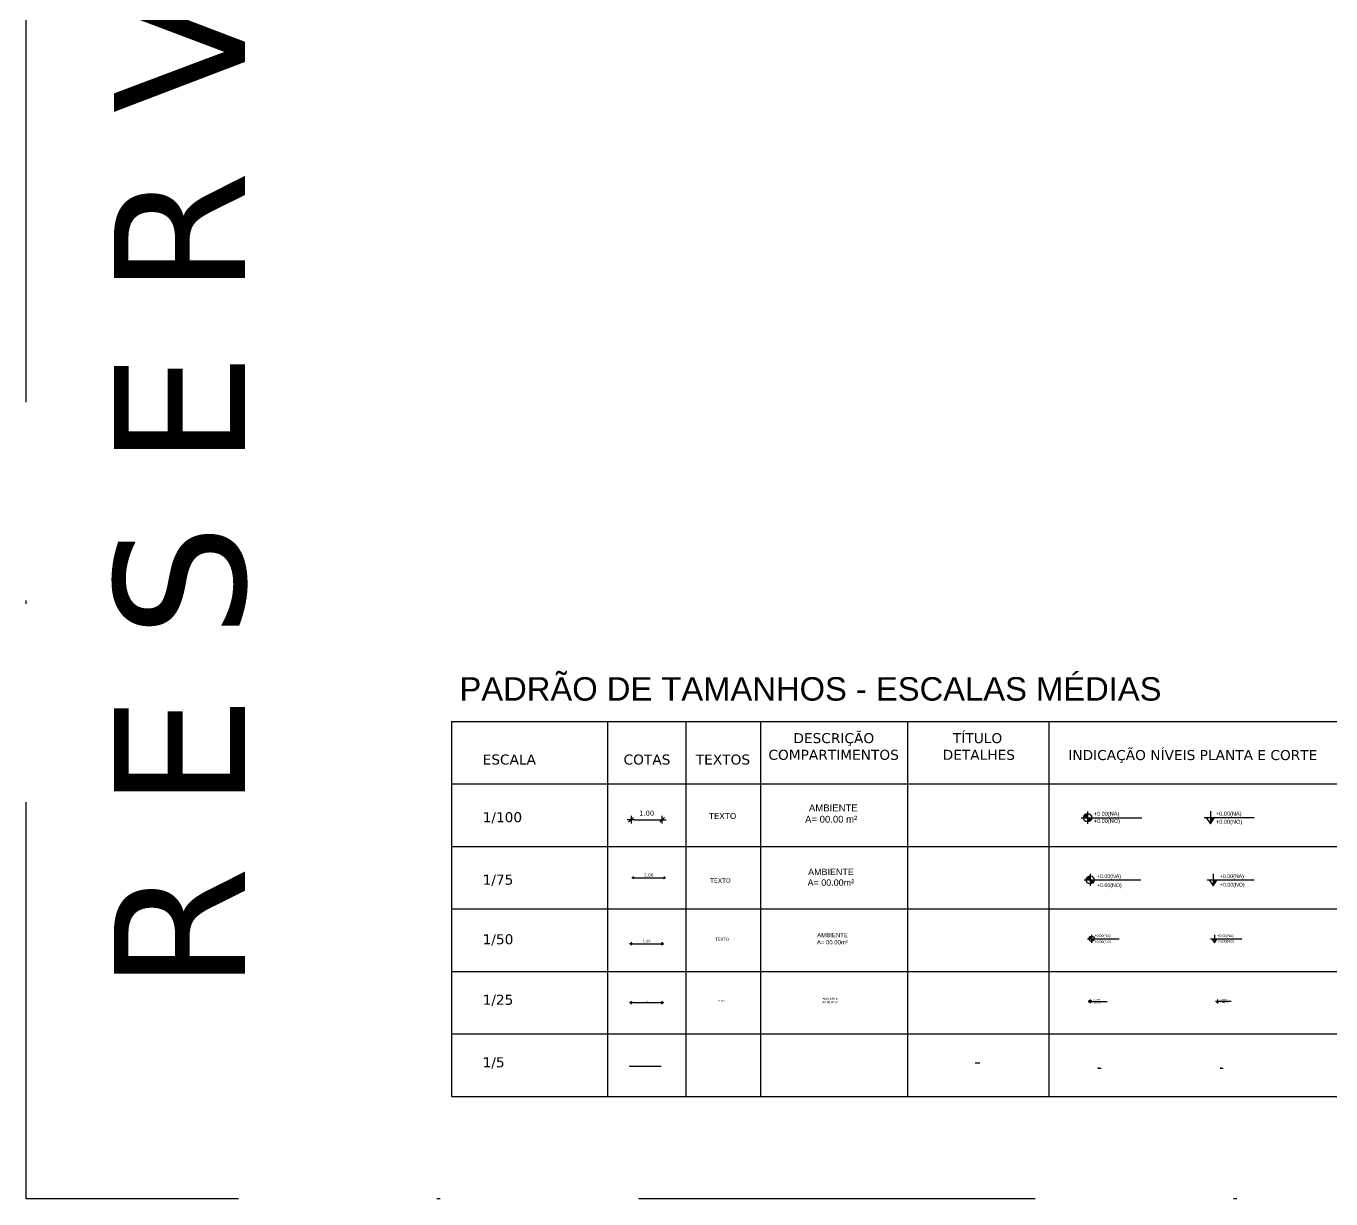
# Model space of a CAD drawing. Header units: inches. Extents: x -31248 to -31013, y 4727 to 4866.
# Drawn here: x -31248.32 to -31206.56, y 4727.48 to 4765.01 of the extents above; entities that cross this region are included whole.
import ezdxf

# ---------------------------------------------------------------- set-up
doc = ezdxf.new("R2010")
doc.units = ezdxf.units.IN
doc.header["$MEASUREMENT"] = 0
doc.linetypes.add('DASHDOT', pattern=[25.4, 12.7, -6.35, 0, -6.35])
for name, color, linetype in [('A-TEXTO', 3, 'Continuous'), ('ARQ-CTA-1_025', 1, 'Continuous'), ('ARQ-CTA-1_050', 1, 'Continuous'), ('ARQ-CTA-1_100', 1, 'Continuous'), ('ARQ-HTC', 9, 'Continuous'), ('ARQ-SMB-1_025', 130, 'Continuous'), ('ARQ-SMB-1_050', 130, 'Continuous'), ('ARQ-SMB-1_075', 1, 'Continuous'), ('ARQ-SMB-1_100', 2, 'Continuous'), ('ARQ-TXT', 11, 'Continuous'), ('ARQ-TXT-1_025', 6, 'Continuous'), ('ARQ-TXT-1_050', 6, 'Continuous'), ('ARQ-TXT-1_075', 2, 'Continuous')]:
    doc.layers.add(name, color=color, linetype=linetype)
doc.styles.add('ESC-50-A20', font='arial.ttf', dxfattribs={"height": 0.1})
doc.styles.add('FNDE Text Cota 0075', font='verdana.ttf', dxfattribs={"height": 0.1})
doc.styles.add('FNDE Texto Cota 0005', font='verdana.ttf', dxfattribs={"height": 0.008})
doc.styles.add('FNDE Texto Cota 0025', font='verdana.ttf', dxfattribs={"height": 0.04})
doc.styles.add('FNDE Texto Cota 0050', font='verdana.ttf', dxfattribs={"height": 0.08})
doc.styles.add('FNDE Texto Cota 0100', font='verdana.ttf', dxfattribs={"height": 0.16})
doc.styles.get("Standard").update_dxf_attribs({"font": 'verdana.ttf'})
doc.dimstyles.new('FNDE 1-0005', dxfattribs={"dimscale": 2.5, "dimtxt": 0.008, "dimasz": 0.0025, "dimexe": 0.15, "dimexo": 0.15, "dimgap": 0.0025, "dimtad": 1, "dimzin": 4, "dimdsep": 46, "dimtxsty": 'FNDE Texto Cota 0005', "dimblk": 'tic', "dimcen": 0.15, "dimdle": 0.15, "dimse1": 1, "dimse2": 1, "dimclrd": 251, "dimclre": 251, "dimclrt": 256, "dimaunit": 1, "dimadec": 3, "dimazin": 0, "dimtfac": 1, "dimtix": 1, "dimtmove": 2, "dimatfit": 3, "dimldrblk": 'tic', "dimfxl": 0.15, "dimtvp": 1, "dimtolj": 1, "dimtzin": 0, "dimarcsym": 0})
doc.dimstyles.new('FNDE 1-0025', dxfattribs={"dimscale": 5, "dimtxt": 0.04, "dimasz": 0.01, "dimexe": 0.15, "dimexo": 0.15, "dimgap": 0.005, "dimtad": 1, "dimzin": 1, "dimdsep": 46, "dimtxsty": 'FNDE Texto Cota 0025', "dimblk": 'tic', "dimcen": 0.015, "dimdle": 0.15, "dimse1": 1, "dimse2": 1, "dimclrd": 251, "dimclre": 251, "dimclrt": 256, "dimaunit": 1, "dimadec": 3, "dimazin": 0, "dimtfac": 1, "dimtix": 1, "dimtmove": 2, "dimatfit": 3, "dimfxl": 0.15, "dimtvp": 1, "dimtolj": 1, "dimtzin": 0, "dimarcsym": 0})
doc.dimstyles.new('FNDE 1-0050', dxfattribs={"dimscale": 5, "dimtxt": 0.08, "dimasz": 0.01, "dimexe": 0.15, "dimexo": 0.15, "dimgap": 0.01, "dimtad": 1, "dimzin": 1, "dimdsep": 46, "dimtxsty": 'FNDE Texto Cota 0050', "dimblk": 'tic', "dimcen": 0.015, "dimdle": 0.15, "dimse1": 1, "dimse2": 1, "dimclrd": 251, "dimclre": 251, "dimclrt": 256, "dimaunit": 1, "dimadec": 3, "dimazin": 0, "dimtfac": 1, "dimtix": 1, "dimtmove": 2, "dimatfit": 3, "dimfxl": 0.15, "dimtvp": 1, "dimtolj": 1, "dimtzin": 0, "dimarcsym": 0})
doc.dimstyles.new('FNDE 1-0100', dxfattribs={"dimscale": 2.5, "dimtxt": 0.16, "dimasz": 0.05, "dimexe": 0.15, "dimexo": 0.15, "dimgap": 0.05, "dimtad": 1, "dimzin": 4, "dimdsep": 46, "dimtxsty": 'FNDE Texto Cota 0100', "dimblk": 'tic', "dimcen": 0.15, "dimdle": 0.15, "dimse1": 1, "dimse2": 1, "dimclrd": 251, "dimclre": 251, "dimclrt": 256, "dimaunit": 1, "dimadec": 3, "dimazin": 0, "dimtfac": 1, "dimtix": 1, "dimtmove": 2, "dimatfit": 3, "dimldrblk": 'tic', "dimfxl": 0.15, "dimtvp": 1, "dimtolj": 1, "dimtzin": 0, "dimarcsym": 0})
doc.dimstyles.new('FNDE 1-075', dxfattribs={"dimscale": 2.5, "dimtxt": 0.1, "dimasz": 0.015, "dimexe": 0.15, "dimexo": 0.15, "dimgap": 0.015, "dimtad": 1, "dimzin": 4, "dimdsep": 46, "dimtxsty": 'FNDE Text Cota 0075', "dimblk": 'tic', "dimcen": 0.025, "dimdle": 0.15, "dimse1": 1, "dimse2": 1, "dimclrd": 251, "dimclre": 251, "dimclrt": 256, "dimaunit": 1, "dimadec": 3, "dimazin": 0, "dimtfac": 1, "dimtix": 1, "dimtmove": 2, "dimatfit": 3, "dimldrblk": 'DOTSMALL', "dimfxl": 0.15, "dimtvp": 1, "dimtolj": 1, "dimtzin": 0, "dimarcsym": 0})

# ---------------------------------------------------------------- blocks, each defined once
blk = doc.blocks.new('FNDE-Nível Corte-1_050')
blk.add_hatch(color=251).paths.add_polyline_path([(140.657, -0.187), (140.741, -0.187), (140.657, -0.313)])
at = {"color": 251}
for p, q in [((140.531, -0.187), (141.531, -0.187)), ((140.657, -0.061), (140.657, -0.313))]:
    blk.add_line(p, q, dxfattribs=at)
blk.add_lwpolyline([(140.573, -0.187), (140.657, -0.313), (140.741, -0.187)], dxfattribs=at)
blk = doc.blocks.new('tic')
at = {"color": 251}
for p, q in [((-1, 0), (1, 0)), ((0, -1), (0, 1))]:
    blk.add_line(p, q, dxfattribs=at)
blk.add_line((-0.6, -0.6), (0.6, 0.6))
blk = doc.blocks.new('*D18')
at = {"layer": 'ARQ-CTA-1_025', "color": 251, "lineweight": -2}
blk.add_line((-31228.909, 4733.756), (-31228.009, 4733.756), dxfattribs=at)
at = {"layer": 'Defpoints', "color": 0}
for p in [(-31227.959, 4733.756), (-31228.959, 4732.756), (-31227.959, 4732.756)]:
    blk.add_point(p, dxfattribs=at)
at = {"layer": 'ARQ-CTA-1_025', "color": 251, "lineweight": -2, "xscale": 0.05, "yscale": 0.05, "zscale": 0.05, "rotation": 180}
blk.add_blockref('tic', (-31228.959, 4733.756), dxfattribs=at)
at = {"layer": 'ARQ-CTA-1_025', "color": 251, "lineweight": -2, "xscale": 0.05, "yscale": 0.05, "zscale": 0.05}
blk.add_blockref('tic', (-31227.959, 4733.756), dxfattribs=at)
at = {"layer": 'ARQ-CTA-1_025', "insert": (-31228.459, 4733.802), "char_height": 0.04, "attachment_point": 5, "style": 'FNDE Texto Cota 0025'}
blk.add_mtext('\\A1;1.00', dxfattribs=at)
blk = doc.blocks.new('*D19')
at = {"layer": 'ARQ-CTA-1_100', "color": 251, "lineweight": -2}
blk.add_line((-31228.834, 4739.612), (-31228.084, 4739.612), dxfattribs=at)
at = {"layer": 'Defpoints', "color": 0}
for p in [(-31227.959, 4739.612), (-31228.959, 4738.756), (-31227.959, 4738.756)]:
    blk.add_point(p, dxfattribs=at)
at = {"layer": 'ARQ-CTA-1_100', "color": 251, "lineweight": -2, "xscale": 0.125, "yscale": 0.125, "zscale": 0.125, "rotation": 180}
blk.add_blockref('tic', (-31228.959, 4739.612), dxfattribs=at)
at = {"layer": 'ARQ-CTA-1_100', "color": 251, "lineweight": -2, "xscale": 0.125, "yscale": 0.125, "zscale": 0.125}
blk.add_blockref('tic', (-31227.959, 4739.612), dxfattribs=at)
at = {"layer": 'ARQ-CTA-1_100', "insert": (-31228.459, 4739.82), "char_height": 0.16, "attachment_point": 5, "style": 'FNDE Texto Cota 0100'}
blk.add_mtext('\\A1;1.00', dxfattribs=at)
blk = doc.blocks.new('FNDE-Nível Planta-1_025')
at = {"linetype": 'Continuous', "ltscale": 0.5}
h = blk.add_hatch(color=251, dxfattribs=at)
h.paths.add_polyline_path([(135.657, 3.813), (135.657, 3.855, 0.414214), (135.615, 3.813)])
h.paths.add_polyline_path([(135.657, 3.813), (135.657, 3.771, 0.414214), (135.699, 3.813)])
at = {"color": 251}
for p, q in [((135.594, 3.813), (135.699, 3.813)), ((135.657, 3.876), (135.657, 3.75)), ((135.699, 3.813), (136.199, 3.813))]:
    blk.add_line(p, q, dxfattribs=at)
blk.add_circle((135.657, 3.813), 0.042, dxfattribs=at)
blk = doc.blocks.new('FNDE-Nível Planta-1_050')
at = {"linetype": 'Continuous', "ltscale": 0.5}
h = blk.add_hatch(color=251, dxfattribs=at)
h.paths.add_polyline_path([(135.657, 5.813), (135.657, 5.897, 0.414214), (135.573, 5.813)])
h.paths.add_polyline_path([(135.657, 5.813), (135.657, 5.729, 0.414214), (135.741, 5.813)])
at = {"color": 251}
for p, q in [((135.657, 5.939), (135.657, 5.687)), ((135.531, 5.813), (135.741, 5.813)), ((135.741, 5.813), (136.541, 5.813))]:
    blk.add_line(p, q, dxfattribs=at)
blk.add_circle((135.657, 5.813), 0.084, dxfattribs=at)
blk = doc.blocks.new('FNDE-Nível Corte-1_100')
blk.add_hatch(color=251).paths.add_polyline_path([(140.657, 1.813), (140.825, 1.813), (140.657, 1.561)])
at = {"color": 251}
for p, q in [((140.405, 1.813), (142.405, 1.813)), ((140.657, 2.065), (140.657, 1.561))]:
    blk.add_line(p, q, dxfattribs=at)
blk.add_lwpolyline([(140.489, 1.813), (140.657, 1.561), (140.825, 1.813)], dxfattribs=at)
blk = doc.blocks.new('FNDE-Nível Corte-1_025')
blk.add_hatch(color=251).paths.add_polyline_path([(140.657, -2.479), (140.699, -2.479), (140.657, -2.542)])
at = {"color": 251}
for p, q in [((140.594, -2.479), (141.094, -2.479)), ((140.657, -2.416), (140.657, -2.542))]:
    blk.add_line(p, q, dxfattribs=at)
blk.add_lwpolyline([(140.615, -2.479), (140.657, -2.542), (140.699, -2.479)], dxfattribs=at)
blk = doc.blocks.new('FNDE-Nível Planta-1_100')
at = {"linetype": 'Continuous', "ltscale": 0.5}
h = blk.add_hatch(color=251, dxfattribs=at)
h.paths.add_polyline_path([(135.657, 7.813), (135.657, 7.981, 0.414214), (135.489, 7.813)])
h.paths.add_polyline_path([(135.657, 7.813), (135.657, 7.645, 0.414214), (135.825, 7.813)])
at = {"color": 251}
for p, q in [((135.657, 8.065), (135.657, 7.561)), ((135.405, 7.813), (135.825, 7.813)), ((135.825, 7.813), (137.824, 7.813))]:
    blk.add_line(p, q, dxfattribs=at)
blk.add_circle((135.657, 7.813), 0.168, dxfattribs=at)
blk = doc.blocks.new('*D20')
at = {"layer": 'ARQ-CTA-1_050', "color": 251, "lineweight": -2}
blk.add_line((-31228.909, 4735.643), (-31228.009, 4735.643), dxfattribs=at)
at = {"layer": 'Defpoints', "color": 0}
for p in [(-31228.959, 4736.188), (-31227.959, 4736.188), (-31227.959, 4735.643)]:
    blk.add_point(p, dxfattribs=at)
at = {"layer": 'ARQ-CTA-1_050', "color": 251, "lineweight": -2, "xscale": 0.05, "yscale": 0.05, "zscale": 0.05, "rotation": 180}
blk.add_blockref('tic', (-31228.959, 4735.643), dxfattribs=at)
at = {"layer": 'ARQ-CTA-1_050', "color": 251, "lineweight": -2, "xscale": 0.05, "yscale": 0.05, "zscale": 0.05}
blk.add_blockref('tic', (-31227.959, 4735.643), dxfattribs=at)
at = {"layer": 'ARQ-CTA-1_050', "insert": (-31228.459, 4735.726), "char_height": 0.08, "attachment_point": 5, "style": 'FNDE Texto Cota 0050'}
blk.add_mtext('\\A1;1.00', dxfattribs=at)
blk = doc.blocks.new('*D21')
at = {"layer": 'ARQ-HTC', "color": 251, "linetype": 'Continuous', "lineweight": -2}
blk.add_line((-31228.855, 4737.754), (-31227.93, 4737.754), dxfattribs=at)
at = {"layer": 'Defpoints', "color": 0, "linetype": 'Continuous'}
for p in [(-31228.892, 4737.878), (-31227.892, 4737.878), (-31227.892, 4737.754)]:
    blk.add_point(p, dxfattribs=at)
at = {"layer": 'ARQ-HTC', "color": 251, "linetype": 'Continuous', "lineweight": -2, "xscale": 0.0375, "yscale": 0.0375, "zscale": 0.0375, "rotation": 180}
blk.add_blockref('tic', (-31228.892, 4737.754), dxfattribs=at)
at = {"layer": 'ARQ-HTC', "color": 251, "linetype": 'Continuous', "lineweight": -2, "xscale": 0.0375, "yscale": 0.0375, "zscale": 0.0375}
blk.add_blockref('tic', (-31227.892, 4737.754), dxfattribs=at)
at = {"layer": 'ARQ-HTC', "linetype": 'Continuous', "insert": (-31228.392, 4737.843), "char_height": 0.1, "attachment_point": 5, "style": 'FNDE Text Cota 0075'}
blk.add_mtext('\\A1;1.00', dxfattribs=at)
blk = doc.blocks.new('_DotSmall')
at = {"color": 0, "linetype": 'ByBlock', "const_width": 0.5}
blk.add_lwpolyline([(-0.0625, 0, 1), (0.0625, 0, 1)], format="xyb", close=True, dxfattribs=at)
blk = doc.blocks.new('*D22')
at = {"layer": 'ARQ-HTC', "color": 251, "linetype": 'Continuous', "lineweight": -2}
blk.add_line((-31228.998, 4731.72), (-31228.011, 4731.72), dxfattribs=at)
at = {"layer": 'Defpoints', "color": 0, "linetype": 'Continuous'}
for p in [(-31228.005, 4731.815), (-31229.005, 4731.798), (-31228.005, 4731.72)]:
    blk.add_point(p, dxfattribs=at)
at = {"layer": 'ARQ-HTC', "color": 251, "linetype": 'Continuous', "lineweight": -2, "xscale": 0.00625, "yscale": 0.00625, "zscale": 0.00625, "rotation": 180}
blk.add_blockref('tic', (-31229.005, 4731.72), dxfattribs=at)
at = {"layer": 'ARQ-HTC', "color": 251, "linetype": 'Continuous', "lineweight": -2, "xscale": 0.00625, "yscale": 0.00625, "zscale": 0.00625}
blk.add_blockref('tic', (-31228.005, 4731.72), dxfattribs=at)
at = {"layer": 'ARQ-HTC', "linetype": 'Continuous', "insert": (-31228.505, 4731.73), "char_height": 0.008, "attachment_point": 5, "style": 'FNDE Texto Cota 0005'}
blk.add_mtext('\\A1;1.00', dxfattribs=at)

msp = doc.modelspace()

# ---------------------------------------------------------------- linework, layer by layer
at = {"color": 251}
for p, q in [((-31234.709, 4742.756), (-31234.709, 4730.756)), ((-31234.709, 4742.756), (-31185.836, 4742.756)), ((-31229.709, 4742.756), (-31229.709, 4730.756)), ((-31227.209, 4742.756), (-31227.209, 4730.756)), ((-31224.818, 4742.756), (-31224.818, 4730.756)), ((-31220.104, 4742.756), (-31220.104, 4730.756)), ((-31215.587, 4742.756), (-31215.587, 4730.756)), ((-31234.709, 4740.756), (-31185.836, 4740.756)), ((-31234.709, 4740.756), (-31185.836, 4740.756)), ((-31234.709, 4738.756), (-31185.836, 4738.756)), ((-31234.709, 4736.756), (-31185.836, 4736.756)), ((-31234.709, 4734.756), (-31185.836, 4734.756)), ((-31234.709, 4732.756), (-31185.836, 4732.756)), ((-31234.709, 4730.756), (-31185.836, 4730.756))]:
    msp.add_line(p, q, dxfattribs=at)
at = {"linetype": 'DASHDOT'}
msp.add_lwpolyline([(-31248.321, 4809.144), (-31165.022, 4809.144), (-31165.022, 4727.475), (-31248.321, 4727.475)], close=True, dxfattribs=at)
at = {"layer": 'ARQ-HTC', "color": 5, "linetype": 'Continuous'}
msp.add_line((-31217.945, 4731.834), (-31217.789, 4731.834), dxfattribs=at)

# ---------------------------------------------------------------- block references
at = {"layer": 'ARQ-SMB-1_025'}
for name, p in [('FNDE-Nível Planta-1_025', (-31349.92, 4729.985)), ('FNDE-Nível Corte-1_025', (-31350.841, 4736.278))]:
    msp.add_blockref(name, p, dxfattribs=at)
at = {"layer": 'ARQ-SMB-1_050'}
for name, p in [('FNDE-Nível Planta-1_050', (-31349.874, 4729.988)), ('FNDE-Nível Corte-1_050', (-31350.939, 4735.988))]:
    msp.add_blockref(name, p, dxfattribs=at)
at = {"layer": 'ARQ-SMB-1_050', "xscale": 0.1, "yscale": 0.1, "zscale": 0.1}
for name, p in [('FNDE-Nível Planta-1_050', (-31227.566, 4731.083)), ('FNDE-Nível Corte-1_050', (-31224.157, 4731.683))]:
    msp.add_blockref(name, p, dxfattribs=at)
at = {"layer": 'ARQ-SMB-1_100'}
for name, p, xscale, yscale, zscale in [('FNDE-Nível Planta-1_100', (-31322.87, 4733.426), 0.8, 0.8, 0.8), ('FNDE-Nível Corte-1_100', (-31322.939, 4738.234), 0.8, 0.8, 0.8), ('FNDE-Nível Planta-1_100', (-31316.004, 4731.825), 0.75, 0.75, 0.75), ('FNDE-Nível Corte-1_100', (-31315.819, 4736.325), 0.75, 0.75, 0.75)]:
    msp.add_blockref(name, p, dxfattribs=dict(at, xscale=xscale, yscale=yscale, zscale=zscale))

# ---------------------------------------------------------------- texts
at = {"layer": 'A-TEXTO'}
msp.add_text('R E S E R V A T Ó R I O', height=4.2, rotation=90, dxfattribs=at).set_placement((-31241.312, 4734.116))
at = {"layer": 'ARQ-SMB-1_025', "style": 'ESC-50-A20'}
for tag, p, s in [('+0.00(NA)', (-31214.2, 4733.832), 'NA'), ('+0.00(NO)', (-31214.199, 4733.736), 'NO'), ('+0.00(NA)', (-31210.121, 4733.832), 'NA'), ('+0.00(NO)', (-31210.121, 4733.742), 'NO')]:
    msp.add_attdef(tag, p, s, height=0.04, dxfattribs=at)
at = {"layer": 'ARQ-SMB-1_050', "style": 'ESC-50-A20'}
for tag, p, s, height in [('+0.00(NA)', (-31214.122, 4735.86), 'NA', 0.08), ('+0.00(NO)', (-31214.121, 4735.668), 'NO', 0.08), ('+0.00(NA)', (-31210.188, 4735.86), 'NA', 0.08), ('+0.00(NO)', (-31210.186, 4735.68), 'NO', 0.08), ('+0.00(NA)', (-31213.991, 4731.67), 'NA', 0.008), ('+0.00(NO)', (-31213.991, 4731.651), 'NO', 0.008), ('+0.00(NA)', (-31210.082, 4731.67), 'NA', 0.008), ('+0.00(NO)', (-31210.082, 4731.652), 'NO', 0.008)]:
    msp.add_attdef(tag, p, s, height=height, dxfattribs=at)
at = {"layer": 'ARQ-SMB-1_075', "style": 'ESC-50-A20'}
for tag, p, s in [('+0.00(NA)', (-31214.045, 4737.743), 'NA'), ('+0.00(NA)', (-31210.11, 4737.743), 'NA'), ('+0.00(NO)', (-31214.042, 4737.456), 'NO'), ('+0.00(NO)', (-31210.107, 4737.473), 'NO')]:
    msp.add_attdef(tag, p, s, height=0.12, dxfattribs=at)
at = {"layer": 'ARQ-SMB-1_100', "style": 'ESC-50-A20'}
for tag, p, s in [('+0.00(NA)', (-31214.149, 4739.736), 'NA'), ('+0.00(NA)', (-31210.237, 4739.741), 'NA'), ('+0.00(NO)', (-31214.149, 4739.509), 'NA'), ('+0.00(NO)', (-31210.233, 4739.481), 'NO')]:
    msp.add_attdef(tag, p, s, height=0.128, dxfattribs=at)
at = {"layer": 'ARQ-TXT', "attachment_point": 1, "style": 'ESC-50-A20'}
for s, width, gutter_width, insert, char_height in [('PADRÃO DE TAMANHOS - ESCALAS MÉDIAS', 23.10605, 12.5, (-31234.449, 4744.173), 0.75), ('\\pi1.0553;{\\fVerdana|b0|i0|c0|p34;DESCRIÇÃO \\P\\pi0.25715;COMPARTIMENTOS}', 4.7147, 0.5, (-31224.818, 4742.382), 0.32), ('\\pi1.4497;{\\fVerdana|b0|i0|c0|p34;TÍTULO\\P\\pi1.1201;DETALHES}', 4.51623, 0.5, (-31220.104, 4742.382), 0.32), ('\\pi0.6234;{\\fVerdana|b0|i0|c0|p34;INDICAÇÃO NÍVEIS PLANTA E CORTE}', 9.49351, 0.5, (-31215.587, 4741.841), 0.32), ('{\\fVerdana|b0|i0|c0|p34;ESCALA}', 4, 0.5, (-31233.709, 4741.698), 0.32), ('\\pi0.51168;{\\fVerdana|b0|i0|c0|p34;COTAS}', 2.5, 0.5, (-31229.709, 4741.698), 0.32), ('\\pi0.32317;{\\fVerdana|b0|i0|c0|p34;TEXTOS}', 2.39053, 0.5, (-31227.209, 4741.698), 0.32), ('{\\fVerdana|b0|i0|c0|p34;1/100}', 8.52818, 0.5, (-31233.709, 4739.852), 0.32), ('{\\fVerdana|b0|i0|c0|p34;1/75}', 8.52818, 0.5, (-31233.709, 4737.852), 0.32), ('{\\fVerdana|b0|i0|c0|p34;1/50}', 8.52818, 0.5, (-31233.709, 4735.944), 0.32), ('{\\fVerdana|b0|i0|c0|p34;1/25}', 8.52818, 0.5, (-31233.709, 4734.008), 0.32), ('{\\fVerdana|b0|i0|c0|p34;1/5}', 8.52818, 0.5, (-31233.709, 4732.008), 0.32)]:
    msp.add_mtext_dynamic_manual_height_columns(s, width=width, gutter_width=gutter_width, heights=[0], dxfattribs=dict(at, insert=insert, char_height=char_height))
at = {"layer": 'ARQ-TXT-1_025', "color": 3, "insert": (-31218.023, 4731.817), "char_height": 0.012, "width": 0.23272, "attachment_point": 7, "style": 'ESC-50-A20'}
msp.add_mtext('\\pi0.079352;DETALHE 2 - VISTA\\P\\pi0.1406;{\\C256;ESCALA 1/5}', dxfattribs=at)
at = {"layer": 'ARQ-TXT-1_050', "attachment_point": 1, "style": 'ESC-50-A20'}
for s, width, insert, char_height in [('\\pi1.0649;AMBIENTE     \\P\\pi0.94075;A= 00.00 m²', 3.27851, (-31224.328, 4740.1), 0.21845), ('\\pi0.47118;AMBIENTE       \\P\\pi0.45365;A= 00.00m²', 2.38952, (-31223.76, 4738.042), 0.2048), ('\\pi0.71237;AMBIENTE       \\P\\pi0.70069;A= 00.00m²', 2.38952, (-31223.71, 4735.985), 0.13653), ('\\pi0.95357;AMBIENTE       \\P\\pi0.94772;A= 00.00m²', 2.38952, (-31223.784, 4733.921), 0.06827)]:
    msp.add_mtext_dynamic_manual_height_columns(s, width=width, gutter_width=1, heights=[0], dxfattribs=dict(at, insert=insert, char_height=char_height))
at = {"layer": 'ARQ-TXT-1_075', "attachment_point": 1, "style": 'ESC-50-A20'}
for width, insert, char_height in [(1.64607, (-31226.464, 4739.825), 0.192), (1.60806, (-31226.426, 4737.735), 0.144), (1.43813, (-31226.257, 4735.831), 0.096), (1.34738, (-31226.166, 4733.842), 0.048), (1.23336, (-31226.052, 4731.719), 0.0096)]:
    msp.add_mtext_dynamic_manual_height_columns('{\\fVerdana|b0|i0|c0|p34;TEXTO}', width=width, gutter_width=0.5, heights=[0], dxfattribs=dict(at, insert=insert, char_height=char_height))

# ---------------------------------------------------------------- dimensions: what is measured, and where the dimension line sits
at = {"layer": 'ARQ-CTA-1_025'}
dim = msp.add_linear_dim(base=(-31227.959, 4733.756), p1=(-31228.959, 4732.756), p2=(-31227.959, 4732.756), dimstyle='FNDE 1-0025', dxfattribs=at)
dim.commit()
dim.dimension.update_dxf_attribs({"geometry": '*D18', "text_midpoint": (-31228.459, 4733.802)})
at = {"layer": 'ARQ-CTA-1_050'}
dim = msp.add_linear_dim(base=(-31227.959, 4735.643), p1=(-31228.959, 4736.188), p2=(-31227.959, 4736.188), dimstyle='FNDE 1-0050', override={"dimtad": 0}, dxfattribs=at)
dim.commit()
dim.dimension.update_dxf_attribs({"geometry": '*D20', "text_midpoint": (-31228.459, 4735.726)})
at = {"layer": 'ARQ-CTA-1_100'}
dim = msp.add_linear_dim(base=(-31227.959, 4739.612), p1=(-31228.959, 4738.756), p2=(-31227.959, 4738.756), dimstyle='FNDE 1-0100', dxfattribs=at)
dim.commit()
dim.dimension.update_dxf_attribs({"geometry": '*D19', "text_midpoint": (-31228.459, 4739.82)})
at = {"layer": 'ARQ-HTC', "linetype": 'Continuous'}
for base, p1, p2, dimstyle, picture, middle in [((-31227.892, 4737.754), (-31228.892, 4737.878), (-31227.892, 4737.878), 'FNDE 1-075', '*D21', (-31228.392, 4737.843)), ((-31228.005, 4731.72), (-31229.005, 4731.798), (-31228.005, 4731.815), 'FNDE 1-0005', '*D22', (-31228.505, 4731.73))]:
    dim = msp.add_linear_dim(base=base, p1=p1, p2=p2, dimstyle=dimstyle, dxfattribs=at)
    dim.commit()
    dim.dimension.update_dxf_attribs({"geometry": picture, "text_midpoint": middle})

doc.saveas('drawing.dxf')
